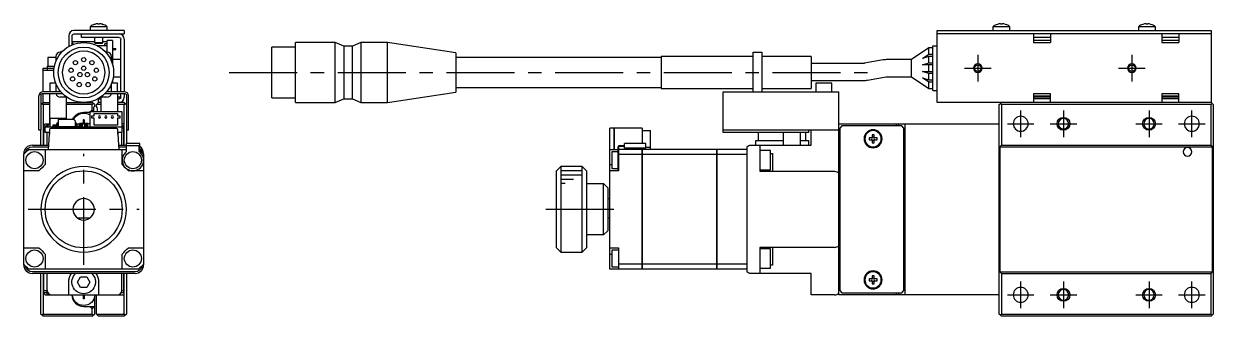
# Model space of a CAD drawing. Extents: x -1 to 586, y -8 to 203.
# Drawn here: x 308 to 586, y 73 to 141.4 of the extents above; entities that cross this region are included whole.
import ezdxf

# ---------------------------------------------------------------- set-up
doc = ezdxf.new("R2010")
doc.units = 0
doc.header["$LTSCALE"] = 0.5
doc.linetypes.add('CENTER', pattern=[50.8, 31.75, -6.35, 6.35, -6.35])
for name, color, linetype in [('MSM_CENTER', 1, 'CENTER'), ('MSM_CONTINUOUS', 7, 'CONTINUOUS'), ('MSM_NARROW', 5, 'CONTINUOUS')]:
    doc.layers.add(name, color=color, linetype=linetype)

msp = doc.modelspace()

# ---------------------------------------------------------------- linework, layer by layer
at = {"layer": 'MSM_CENTER'}
for p, q in [((531, 134.1), (531, 127.9)), ((567, 134.1), (567, 127.9)), ((527.9, 131), (534.1, 131)), ((563.9, 131), (570.1, 131)), ((356, 130), (506, 130)), ((541, 114.9), (541, 121.1)), ((551, 121.1), (551, 114.9)), ((571, 121.1), (571, 114.9)), ((581, 114.9), (581, 121.1)), ((537.9, 118), (544.1, 118)), ((547.9, 118), (554.1, 118)), ((567.9, 118), (574.1, 118)), ((577.9, 118), (584.1, 118)), ((322, 85), (322, 111)), ((309, 98), (335, 98)), ((430, 98), (448, 98)), ((541, 74.9), (541, 81.1)), ((551, 81.1), (551, 74.9)), ((571, 81.1), (571, 74.9)), ((581, 74.9), (581, 81.1)), ((537.9, 78), (544.1, 78)), ((547.9, 78), (554.1, 78)), ((567.9, 78), (574.1, 78)), ((577.9, 78), (584.1, 78))]:
    msp.add_line(p, q, dxfattribs=at)
at = {"layer": 'MSM_CONTINUOUS'}
for p, q in [((331.5, 139.8), (319.7, 139.8)), ((319.8, 139), (331.5, 139)), ((321.5, 138.2), (321.5, 139)), ((323.5, 140.7), (323.5, 139.8)), ((327.5, 140.7), (323.5, 140.7)), ((324.57, 141.26), (324.55, 141.26)), ((325.3, 141.26), (325.3, 141.39)), ((325.7, 141.26), (325.3, 141.26)), ((325.7, 141.39), (325.7, 141.26)), ((326.45, 141.26), (326.43, 141.26)), ((327.5, 139.8), (327.5, 140.7)), ((331.5, 139.8), (331.5, 139)), ((521.5, 139.8), (585.5, 139.8)), ((521.5, 123), (521.5, 139.8)), ((585.5, 139), (521.5, 139)), ((534.5, 140.7), (534.5, 139.8)), ((538.5, 140.7), (534.5, 140.7)), ((535.57, 141.26), (535.55, 141.26)), ((536.3, 141.26), (536.3, 141.39)), ((536.7, 141.26), (536.3, 141.26)), ((536.7, 141.39), (536.7, 141.26)), ((537.45, 141.26), (537.43, 141.26)), ((538.5, 139.8), (538.5, 140.7)), ((544, 139), (544, 137)), ((548, 139), (548, 137)), ((568.5, 140.7), (568.5, 139.8)), ((572.5, 140.7), (568.5, 140.7)), ((569.57, 141.26), (569.55, 141.26)), ((570.3, 141.26), (570.3, 141.39)), ((570.7, 141.26), (570.3, 141.26)), ((570.7, 141.39), (570.7, 141.26)), ((571.45, 141.26), (571.43, 141.26)), ((572.5, 139.8), (572.5, 140.7)), ((574, 139), (574, 137)), ((578, 139), (578, 137)), ((585.5, 139.8), (585.5, 123)), ((318.5, 138.6), (318.5, 136.06)), ((319.3, 136.46), (319.3, 138.5)), ((319.5, 137.25), (324.5, 137.25)), ((319.5, 136.54), (319.5, 137.25)), ((330.3, 138.2), (321.5, 138.2)), ((324.5, 138.2), (324.5, 137)), ((324.5, 137), (324.7, 136.8)), ((324.5, 137), (326.5, 137)), ((326.3, 136.8), (324.7, 136.8)), ((327.5, 136.25), (325.15, 136.25)), ((326.3, 136.8), (326.5, 137)), ((326.5, 137), (326.5, 138.2)), ((326.5, 137.25), (327.5, 137.25)), ((327.5, 136.7), (326.95, 136.7)), ((326.95, 136.25), (326.95, 136.7)), ((328.7, 137.5), (327.5, 137.5)), ((327.5, 134.75), (327.5, 137.5)), ((328.7, 137.5), (328.7, 132.03)), ((330.7, 125.5), (330.7, 137.8)), ((331.5, 137.8), (331.5, 125.5)), ((380.8, 137), (371.5, 137)), ((371.5, 123), (371.5, 137)), ((382.8, 136.15), (380.8, 137)), ((380.8, 123), (380.8, 137)), ((386.8, 137), (384.8, 136.15)), ((393, 137), (386.8, 137)), ((386.8, 137), (386.8, 123)), ((409, 134.57), (393, 137)), ((393, 123), (393, 137)), ((520.5, 136.25), (521.5, 136.25)), ((520.5, 125.75), (520.5, 136.25)), ((548, 138.2), (544, 138.2)), ((548, 137.5), (544, 137.5)), ((544, 137), (548, 137)), ((578, 138.2), (574, 138.2)), ((578, 137.5), (574, 137.5)), ((574, 137), (578, 137)), ((315.5, 133.5), (313.6, 133.5)), ((313.6, 133.5), (313.6, 131.5)), ((315.5, 133.75), (315.5, 132.6)), ((316.86, 134.75), (316.5, 134.75)), ((327.5, 134.75), (327.14, 134.75)), ((328.5, 132.6), (328.5, 133.75)), ((328.7, 135.62), (329.5, 135.62)), ((328.7, 135.37), (329.5, 135.37)), ((329.5, 135.37), (329.5, 135.62)), ((371.5, 135.95), (366, 135.95)), ((366, 124.05), (366, 135.95)), ((384.8, 136.15), (382.8, 136.15)), ((382.8, 136.15), (382.8, 123.85)), ((384.8, 123.85), (384.8, 136.15)), ((409, 134.57), (409, 125.43)), ((457, 133.5), (409, 133.5)), ((478.5, 133.75), (457, 133.75)), ((457, 133.75), (457, 126.25)), ((478.5, 125.5), (478.5, 134.75)), ((478.5, 134.75), (480.5, 134.75)), ((480.5, 134.75), (480.5, 125.5)), ((492, 133.75), (480.5, 133.75)), ((492, 133.75), (492, 126.25)), ((519.5, 135.75), (515.5, 133)), ((518.05, 133.25), (519.5, 134.25)), ((519.5, 133.75), (518.05, 133.25)), ((520.5, 135.75), (519.5, 135.75)), ((519.5, 134.25), (519.5, 135.75)), ((519.5, 134.25), (520.5, 134.25)), ((520.5, 133.75), (519.5, 133.75)), ((519.5, 132.25), (519.5, 133.75)), ((312.5, 125.5), (312.5, 131)), ((312.5, 131), (315.07, 131)), ((313.5, 131.5), (315.16, 131.5)), ((313.5, 131.5), (313.5, 130.5)), ((330.7, 133), (328.7, 133)), ((504.31, 132.13), (492, 132.13)), ((508.89, 132.92), (504.49, 132.15)), ((515.5, 133), (509.76, 133)), ((515.5, 129), (515.5, 133)), ((518.05, 131.75), (519.5, 132.25)), ((520.5, 131.75), (518.05, 131.75)), ((519.5, 132.25), (520.5, 132.25)), ((519.5, 130.25), (519.5, 131.75)), ((315.02, 130.5), (312.5, 130.5)), ((328.7, 127.97), (328.7, 127.5)), ((328.93, 129), (330.7, 129)), ((492, 128.13), (504.31, 128.13)), ((505.18, 128.21), (509.59, 128.98)), ((509.76, 129), (515.5, 129)), ((515.5, 129), (519.5, 126.25)), ((518.05, 130.25), (520.5, 130.25)), ((519.5, 129.75), (518.05, 130.25)), ((518.05, 128.75), (519.5, 128.25)), ((519.5, 127.75), (518.05, 128.75)), ((520.5, 129.75), (519.5, 129.75)), ((519.5, 128.25), (519.5, 129.75)), ((519.5, 128.25), (520.5, 128.25)), ((316.64, 125.5), (312.5, 125.5)), ((314.1, 127.5), (314.1, 125.5)), ((315.46, 127.5), (314.1, 127.5)), ((315.5, 127.4), (315.5, 125.5)), ((316.5, 125.5), (316.5, 125.67)), ((331.5, 125.5), (327.36, 125.5)), ((327.5, 125.67), (327.5, 125.5)), ((328.5, 125.5), (328.5, 127.4)), ((329.9, 127.5), (328.54, 127.5)), ((329.9, 125.5), (329.9, 127.5)), ((393, 123), (409, 125.43)), ((409, 126.5), (457, 126.5)), ((457, 126.25), (478.5, 126.25)), ((471.5, 125.5), (498.5, 125.5)), ((471.5, 116), (471.5, 125.5)), ((480.5, 126.25), (492, 126.25)), ((493.1, 127.5), (493.1, 125.5)), ((496.9, 127.5), (493.1, 127.5)), ((496.9, 125.5), (496.9, 127.5)), ((498.5, 78), (498.5, 125.5)), ((520.5, 127.75), (519.5, 127.75)), ((519.5, 126.25), (519.5, 127.75)), ((519.5, 126.25), (520.5, 126.25)), ((520.5, 125.75), (521.5, 125.75)), ((311.5, 116.5), (311.5, 124.5)), ((312, 124.8), (312, 116.5)), ((312, 122.5), (312.5, 123)), ((317.1, 125), (312.2, 125)), ((312.25, 122.75), (312.5, 122.5)), ((312.5, 123), (312.5, 125)), ((312.5, 123), (314, 123)), ((314, 122.5), (312.5, 122.5)), ((312.5, 122.5), (312.5, 113)), ((314, 125), (314, 118)), ((318.01, 124.25), (316.5, 124.25)), ((318, 119.08), (318, 124.25)), ((318, 123), (324, 123)), ((324, 122.5), (318, 122.5)), ((324.5, 122.5), (324, 123)), ((324, 122.5), (324.25, 122.75)), ((324, 121.3), (324, 122.5)), ((324.5, 122.5), (324.5, 122.06)), ((325, 122.5), (325.5, 123)), ((325, 122.06), (325, 122.5)), ((326, 122.5), (325, 122.5)), ((325.5, 123), (325.5, 123.8)), ((325.5, 123.8), (326, 123.8)), ((326, 123), (325.5, 123)), ((327.5, 124.25), (325.99, 124.25)), ((326, 124.25), (326, 120.9)), ((331.8, 125), (326.9, 125)), ((330, 120.9), (330, 125)), ((330, 124.3), (330.5, 124.3)), ((330, 123.8), (330.3, 123.8)), ((331.5, 123), (330, 123)), ((331.5, 122.5), (330, 122.5)), ((330.5, 123.85), (330.5, 124.3)), ((330.7, 124.2), (330.7, 125)), ((331.5, 125), (331.5, 124.2)), ((331.5, 123), (332, 122.5)), ((331.5, 122.5), (331.75, 122.75)), ((331.5, 113), (331.5, 122.5)), ((332, 124.8), (332, 116.5)), ((332.5, 116.5), (332.5, 124.5)), ((366, 124.05), (371.5, 124.05)), ((371.5, 123), (380.8, 123)), ((380.8, 123), (382.8, 123.85)), ((382.8, 123.85), (384.8, 123.85)), ((384.8, 123.85), (386.8, 123)), ((386.8, 123), (393, 123)), ((585.5, 123), (521.5, 123)), ((536, 122.5), (536.25, 122.75)), ((536, 73.5), (536, 122.5)), ((536.5, 123), (536.25, 122.75)), ((536.25, 122.75), (536.5, 122.5)), ((536.5, 122.5), (536.5, 113)), ((585.5, 122.5), (536.5, 122.5)), ((548, 125), (544, 125)), ((544, 125), (544, 123)), ((544, 124.5), (548, 124.5)), ((544, 124.3), (548, 124.3)), ((548, 123.8), (544, 123.8)), ((548, 123), (548, 125)), ((578, 125), (574, 125)), ((574, 125), (574, 123)), ((574, 124.5), (578, 124.5)), ((574, 124.3), (578, 124.3)), ((578, 123.8), (574, 123.8)), ((578, 123), (578, 125)), ((585.75, 122.75), (585.5, 123)), ((585.5, 122.5), (585.75, 122.75)), ((585.5, 113), (585.5, 122.5)), ((585.75, 122.75), (586, 122.5)), ((586, 122.5), (586, 73.5)), ((322, 120.7), (323.43, 120.7)), ((323.43, 120.73), (323.4, 120.7)), ((323.43, 120.9), (323.43, 117.2)), ((323.43, 120.9), (330.93, 120.9)), ((324, 121.3), (323.6, 120.9)), ((323.93, 119.85), (324.43, 119.85)), ((323.93, 119.35), (323.93, 119.85)), ((324.28, 120.9), (324, 121.3)), ((324.43, 120.4), (329.93, 120.4)), ((324.43, 119.85), (324.43, 120.4)), ((329.93, 120.4), (329.93, 119.85)), ((329.93, 119.85), (330.43, 119.85)), ((330.43, 119.85), (330.43, 119.35)), ((330.93, 120.9), (330.93, 117.2)), ((313, 118), (312.5, 117.5)), ((312.7, 113), (312.7, 117.5)), ((312.7, 117.5), (313.5, 117.5)), ((313, 117), (312.7, 117)), ((313, 118), (314, 118)), ((313, 116), (313, 117.2)), ((331, 117.2), (313, 117.2)), ((313.5, 117.2), (313.5, 118)), ((314, 118), (314.1, 118)), ((317.9, 119.2), (314.1, 119.2)), ((314.1, 119.2), (314.1, 117.2)), ((314.38, 117), (329.62, 117)), ((314.83, 117.2), (314.83, 117.75)), ((314.83, 117.75), (315.66, 117.75)), ((315.05, 117.2), (315.05, 117.43)), ((315.56, 117.43), (315.05, 117.43)), ((315.3, 117.2), (315.3, 117.43)), ((315.36, 117.2), (315.36, 117.43)), ((315.66, 117.53), (315.66, 117.86)), ((315.78, 117.2), (315.78, 117.28)), ((315.89, 117.86), (315.89, 117.53)), ((315.89, 117.75), (316.1, 117.75)), ((316.1, 118.19), (315.99, 118.19)), ((316.1, 117.96), (315.99, 117.96)), ((316.1, 117.4), (316.1, 118.98)), ((316.2, 119.08), (319.58, 119.08)), ((319.9, 117.3), (316.2, 117.3)), ((317.78, 117.2), (317.78, 117.3)), ((317.9, 119.08), (317.9, 119.2)), ((317.9, 117.2), (317.9, 117.3)), ((318.5, 117.3), (318.5, 117.2)), ((319.31, 117.2), (319.31, 117.3)), ((319.65, 119.05), (319.97, 118.73)), ((320, 118.66), (320, 117.4)), ((320.11, 118.19), (320, 118.19)), ((320.11, 117.96), (320, 117.96)), ((320, 117.75), (320.21, 117.75)), ((320, 117.63), (320.21, 117.63)), ((320.21, 117.86), (320.21, 117.53)), ((320.41, 118), (323, 118)), ((320.44, 117.53), (320.44, 117.86)), ((320.44, 117.75), (320.5, 117.75)), ((320.44, 117.63), (320.5, 117.63)), ((320.5, 117.44), (320.5, 118)), ((320.5, 117.2), (320.5, 117.2)), ((320.54, 117.43), (321.05, 117.43)), ((320.73, 117.43), (320.73, 117.2)), ((320.8, 117.43), (320.8, 117.2)), ((321.79, 118.05), (321, 118.05)), ((321, 118), (321, 118.05)), ((321, 117.43), (321, 118)), ((321, 117.75), (321.75, 117.75)), ((321, 117.63), (321.75, 117.63)), ((321.05, 117.43), (321.05, 117.2)), ((321.53, 118.05), (321.54, 118)), ((321.75, 117.2), (321.75, 118)), ((322.14, 118.9), (321.85, 118.9)), ((321.85, 118.9), (321.85, 118.11)), ((322.14, 118.37), (321.85, 118.37)), ((322.14, 118.9), (322.14, 118.11)), ((323, 118.05), (322.2, 118.05)), ((322.25, 117.2), (322.25, 118)), ((322.25, 117.75), (323, 117.75)), ((322.25, 117.63), (323, 117.63)), ((322.47, 118.05), (322.46, 118)), ((323, 118), (323, 118.05)), ((323, 117.2), (323, 118)), ((323.43, 118), (323, 118)), ((324.43, 119.35), (323.93, 119.35)), ((324.43, 117.7), (324.43, 119.35)), ((329.93, 117.7), (324.43, 117.7)), ((329.93, 119.35), (329.93, 117.7)), ((330.43, 119.35), (329.93, 119.35)), ((331.5, 118), (330.93, 118)), ((330.93, 117.5), (331.3, 117.5)), ((331, 116), (331, 117.2)), ((331.3, 117), (331, 117)), ((331.3, 117.5), (331.3, 113)), ((445, 84), (445, 117)), ((446, 117), (445, 117)), ((446, 112), (446, 117)), ((446, 116.99), (446.01, 116.99)), ((446.01, 117), (446.01, 112)), ((452.5, 117), (446.01, 117)), ((452.5, 117), (452.5, 113.4)), ((498.5, 118), (536, 118)), ((499.2, 117.5), (498.7, 117)), ((498.7, 117), (498.7, 79)), ((513.2, 117.5), (499.2, 117.5)), ((512, 117.5), (512, 118)), ((512.5, 117.5), (512.5, 118)), ((513.7, 117), (513.2, 117.5)), ((513.7, 79), (513.7, 117)), ((514, 78), (514, 118)), ((312, 116.5), (311.5, 116.5)), ((312, 113), (312, 116.5)), ((314.03, 116), (313, 116)), ((313.5, 113), (313.5, 116)), ((313.75, 112), (314.08, 116.72)), ((314, 116), (314, 115.58)), ((329.92, 116.72), (330.25, 112)), ((331, 116), (329.97, 116)), ((330, 115.58), (330, 116)), ((330.9, 113), (330.9, 116)), ((332, 116.5), (332, 113.4)), ((332.5, 116.5), (332, 116.5)), ((452.5, 116.4), (454.5, 116.4)), ((452.5, 116), (452.51, 116)), ((452.51, 116), (452.51, 113.4)), ((454.5, 112), (454.5, 116.4)), ((498.5, 116.5), (471.5, 116.5)), ((491.5, 116), (471.5, 116)), ((479, 114), (479, 113)), ((485.5, 114), (479, 114)), ((479.75, 114), (479.75, 116)), ((485.5, 116), (485.5, 113)), ((489.5, 113), (489.5, 116)), ((491.5, 114), (489.5, 114)), ((490.75, 114), (490.75, 116)), ((491.5, 116), (491.5, 116.5)), ((491.5, 113), (491.5, 114)), ((492, 113), (492, 116.5)), ((506.26, 114.74), (505.58, 114.74)), ((505.58, 114.26), (506.26, 114.26)), ((506.26, 115.42), (506.26, 114.74)), ((506.26, 114.26), (506.26, 113.58)), ((506.74, 114.74), (506.74, 115.42)), ((507.42, 114.74), (506.74, 114.74)), ((506.74, 113.58), (506.74, 114.26)), ((506.74, 114.26), (507.42, 114.26)), ((309.15, 112), (332, 112)), ((310, 113), (313.82, 113)), ((310, 112.62), (313.79, 112.62)), ((313, 112), (313, 108.5)), ((330.18, 113), (331.9, 113)), ((330.21, 112.62), (331.9, 112.62)), ((331, 108.5), (331, 112)), ((331.9, 113.4), (331.9, 112.3)), ((335.1, 113.4), (331.9, 113.4)), ((331.9, 112.3), (332, 112.3)), ((332, 111.5), (332, 112.9)), ((332, 112.9), (335, 112.9)), ((335, 111.5), (335, 112.9)), ((335, 112.3), (335.1, 112.3)), ((335.1, 112.3), (335.1, 113.4)), ((445, 112), (446.9, 112)), ((445.5, 111.5), (447, 111.5)), ((445.5, 107.5), (445.5, 111.5)), ((446.9, 107), (446.9, 112.6)), ((447, 112.6), (447, 107)), ((452.5, 112), (447, 112)), ((447.2, 112.9), (448.4, 112.9)), ((447.2, 112.8), (448.4, 112.8)), ((453.4, 113.4), (448.4, 113.4)), ((448.4, 112.3), (448.4, 113.4)), ((453.4, 112.3), (448.4, 112.3)), ((452.5, 84), (452.5, 112.3)), ((452.5, 111.99), (452.51, 111.99)), ((452.51, 112.3), (452.51, 84)), ((470, 112), (452.51, 112)), ((453.4, 112.3), (453.4, 113.4)), ((453.4, 112.5), (454.5, 112.5)), ((470, 84), (470, 112)), ((470, 111.99), (470.01, 111.99)), ((477, 112), (470.01, 112)), ((470.01, 112), (470.01, 84)), ((477, 112.62), (477, 83.38)), ((478, 113), (492, 113)), ((480, 113), (480, 106.9)), ((482.5, 111.75), (480, 111.75)), ((482.5, 107.25), (482.5, 111.75)), ((498.7, 112.5), (498.5, 112.5)), ((513.7, 112.5), (514, 112.5)), ((514, 111.75), (513.7, 111.75)), ((536.5, 113), (536.15, 112.65)), ((536.15, 112.65), (536.15, 83.35)), ((536.15, 112.65), (585.85, 112.65)), ((536.5, 113), (585.5, 113)), ((585.85, 112.65), (585.5, 113)), ((585.85, 83.35), (585.85, 112.65)), ((308, 85), (308, 111)), ((336, 111), (336, 85)), ((445, 108.5), (445.5, 108.5)), ((452.5, 110.85), (447, 110.85)), ((452.5, 110.84), (452.51, 110.84)), ((470, 110.85), (452.51, 110.85)), ((470, 110.84), (470.01, 110.84)), ((477, 110.85), (470.01, 110.85)), ((482.5, 111.08), (483, 111.08)), ((483, 111.08), (483, 106.9)), ((311.5, 107), (308, 107)), ((336, 107), (332.5, 107)), ((433.5, 108), (432.5, 107)), ((432.5, 89), (432.5, 107)), ((438.5, 108), (433.5, 108)), ((433.5, 108), (433.5, 88)), ((439.5, 107), (438.5, 108)), ((438.5, 88), (438.5, 108)), ((439.5, 107), (439.5, 89)), ((447, 107), (445, 107)), ((446.9, 107.5), (445.5, 107.5)), ((480, 107.25), (482.5, 107.25)), ((480, 106.9), (497.5, 106.9)), ((498.7, 108), (498.5, 108)), ((498.7, 107), (498.5, 107)), ((513.7, 106.25), (514, 106.25)), ((439.5, 104), (443.5, 104)), ((443.5, 92), (443.5, 104)), ((444.5, 103), (443.5, 104)), ((444.5, 103), (444.5, 93)), ((498.7, 105.5), (498.5, 105.5)), ((513.8, 103), (513.7, 103)), ((513.8, 93), (513.8, 103)), ((514, 102.8), (513.8, 103)), ((444.5, 100.5), (445, 100.5)), ((320.5, 96), (323.5, 96)), ((444.5, 96), (445, 96)), ((443.5, 92), (439.5, 92)), ((443.5, 92), (444.5, 93)), ((513.7, 93), (513.8, 93)), ((513.8, 93), (514, 93.2)), ((308, 89), (311.5, 89)), ((332.5, 89), (336, 89)), ((432.5, 89), (433.5, 88)), ((438.5, 88), (439.5, 89)), ((445, 89), (447, 89)), ((447, 89), (447, 84)), ((480, 89.1), (480, 83)), ((497.5, 89.1), (480, 89.1)), ((483, 89.1), (483, 84.92)), ((498.5, 90.5), (498.7, 90.5)), ((498.7, 89), (498.5, 89)), ((514, 89.75), (513.7, 89.75)), ((313, 87.5), (313, 84)), ((331, 84), (331, 87.5)), ((433.5, 88), (438.5, 88)), ((445, 87.5), (445.5, 87.5)), ((445.5, 84.5), (445.5, 88.5)), ((445.5, 88.5), (447, 88.5)), ((482.5, 88.75), (480, 88.75)), ((482.5, 84.25), (482.5, 88.75)), ((498.5, 88), (498.7, 88)), ((334.85, 84), (309.15, 84)), ((452.5, 84), (445, 84)), ((447, 84.5), (445.5, 84.5)), ((452.5, 85.15), (447, 85.15)), ((452.5, 85.16), (452.51, 85.16)), ((452.5, 84.01), (452.51, 84.01)), ((470, 85.15), (452.51, 85.15)), ((470, 84), (452.51, 84)), ((470, 85.16), (470.01, 85.16)), ((470, 84.01), (470.01, 84.01)), ((477, 85.15), (470.01, 85.15)), ((477, 84), (470.01, 84)), ((480, 84.25), (482.5, 84.25)), ((483, 84.92), (482.5, 84.92)), ((498.5, 83.5), (498.7, 83.5)), ((513.7, 84.25), (514, 84.25)), ((514, 83.5), (513.7, 83.5)), ((334, 83.38), (310, 83.38)), ((334, 83), (310, 83)), ((312, 73.5), (312, 83)), ((312.5, 83), (312.5, 73.5)), ((312.7, 78.5), (312.7, 83)), ((313.5, 79), (313.5, 83)), ((318.5, 78), (318.5, 81)), ((320.56, 81), (321.28, 82.25)), ((321.28, 79.75), (320.56, 81)), ((321.28, 82.25), (322.72, 82.25)), ((322.72, 82.25), (323.44, 81)), ((323.44, 81), (322.72, 79.75)), ((325.5, 81), (325.5, 78)), ((330.9, 79), (330.9, 83)), ((331.3, 83), (331.3, 78.5)), ((331.5, 73.5), (331.5, 83)), ((332, 83), (332, 73.5)), ((492, 83), (478, 83)), ((492, 78), (492, 83)), ((506.26, 81.74), (505.58, 81.74)), ((505.58, 81.26), (506.26, 81.26)), ((506.26, 82.42), (506.26, 81.74)), ((506.26, 81.26), (506.26, 80.58)), ((506.74, 81.74), (506.74, 82.42)), ((507.42, 81.74), (506.74, 81.74)), ((506.74, 80.58), (506.74, 81.26)), ((506.74, 81.26), (507.42, 81.26)), ((536.15, 83.35), (536.5, 83)), ((536.15, 83.35), (585.85, 83.35)), ((536.5, 83), (536.5, 73.5)), ((536.5, 83), (585.5, 83)), ((585.5, 83), (585.85, 83.35)), ((585.5, 73.5), (585.5, 83)), ((312.5, 78.5), (313, 78)), ((312.7, 79), (313.5, 79)), ((313.5, 78.5), (312.7, 78.5)), ((313, 78), (331.5, 78)), ((313.5, 78), (313.5, 79)), ((321, 77.95), (321, 78)), ((321.79, 77.95), (321, 77.95)), ((322.72, 79.75), (321.28, 79.75)), ((321.54, 78), (321.53, 77.95)), ((321.85, 77.89), (321.85, 77.1)), ((322.14, 77.89), (322.14, 77.1)), ((323, 77.95), (322.2, 77.95)), ((322.46, 78), (322.47, 77.95)), ((323, 77.95), (323, 78)), ((325, 73.5), (325, 78)), ((330.5, 78), (330.5, 78.2)), ((331.3, 78.5), (330.77, 78.5)), ((330.9, 79), (331.3, 79)), ((497.5, 78), (492, 78)), ((536, 78), (498.5, 78)), ((498.7, 79), (499.2, 78.5)), ((499.2, 78.5), (513.2, 78.5)), ((512, 78), (512, 78.5)), ((512.5, 78), (512.5, 78.5)), ((513.2, 78.5), (513.7, 79)), ((321.85, 77.63), (322.14, 77.63)), ((322.14, 77.1), (321.85, 77.1)), ((322, 75.3), (324.5, 75.3)), ((323.4, 75.3), (324, 74.7)), ((324, 74.7), (324.42, 75.3)), ((324.5, 77.39), (324.5, 73.5)), ((312.5, 73), (312, 73.5)), ((312.5, 73.5), (312.25, 73.25)), ((312.5, 73.5), (324, 73.5)), ((324, 73), (312.5, 73)), ((324, 73.5), (324, 74.7)), ((324.25, 73.25), (324, 73.5)), ((324, 73), (324.5, 73.5)), ((325, 73.5), (331.5, 73.5)), ((325.5, 73), (325, 73.5)), ((331.5, 73), (325.5, 73)), ((332, 73.5), (331.5, 73)), ((331.75, 73.25), (331.5, 73.5)), ((536.25, 73.25), (536, 73.5)), ((536.5, 73.5), (536.25, 73.25)), ((536.25, 73.25), (536.5, 73)), ((536.5, 73.5), (585.5, 73.5)), ((585.5, 73), (536.5, 73)), ((585.75, 73.25), (585.5, 73.5)), ((585.5, 73), (585.75, 73.25)), ((586, 73.5), (585.75, 73.25))]:
    msp.add_line(p, q, dxfattribs=at)
for centre, radius in [((322, 130), 7), ((322, 130), 5.95), ((322, 133), 0.5), ((319.05, 130.52), 0.5), ((320.07, 132.3), 0.5), ((322, 131), 0.5), ((323.93, 132.3), 0.5), ((324.95, 130.52), 0.5), ((531, 131), 0.783), ((567, 131), 0.783), ((319.4, 128.5), 0.5), ((321.13, 129.5), 0.5), ((322.87, 129.5), 0.5), ((324.6, 128.5), 0.5), ((320.97, 127.18), 0.5), ((323.03, 127.18), 0.5), ((310.5, 109.5), 2), ((333.5, 109.5), 2), ((322, 98), 9), ((310.5, 86.5), 2), ((333.5, 86.5), 2)]:
    msp.add_circle(centre, radius, dxfattribs=at)
at = {"layer": 'MSM_CONTINUOUS', "extrusion": (0, 0, -1)}
for centre, radius in [((-322, 130), 5), ((-325.68, 119.6), 0.25), ((-327.18, 119.6), 0.25), ((-328.68, 119.6), 0.25), ((-541, 118), 1.75), ((-581, 118), 1.75), ((-551, 118), 1.23), ((-571, 118), 1.23), ((-506.5, 114.5), 2.1), ((-506.5, 114.5), 1.9), ((-580, 111.45), 1.02), ((-322, 98), 10), ((-322, 98), 2.5), ((-506.5, 81.5), 2.1), ((-506.5, 81.5), 1.9), ((-541, 78), 1.75), ((-551, 78), 1.23), ((-571, 78), 1.23), ((-581, 78), 1.75)]:
    msp.add_circle(centre, radius, dxfattribs=at)
at = {"layer": 'MSM_CONTINUOUS'}
for centre, radius, start, end in [((319.7, 138.6), 1.2, 90, 180), ((325.5, 138.2), 3.2, 107.27, 128.6822), ((325.5, 138.2), 3.19, 93.5904, 106.9053), ((325.5, 138.2), 3.19, 73.0947, 86.4096), ((325.5, 138.2), 3.2, 51.3178, 72.73), ((330.3, 137.8), 1.2, 0, 90), ((536.5, 138.2), 3.2, 107.27, 128.6822), ((536.5, 138.2), 3.19, 93.5904, 106.9053), ((536.5, 138.2), 3.19, 73.0947, 86.4096), ((536.5, 138.2), 3.2, 51.3178, 72.73), ((570.5, 138.2), 3.2, 107.27, 128.6822), ((570.5, 138.2), 3.19, 93.5904, 106.9053), ((570.5, 138.2), 3.19, 73.0947, 86.4096), ((570.5, 138.2), 3.2, 51.3178, 72.73), ((316.5, 133.75), 1, 90, 180), ((327.5, 133.75), 1, 0, 90), ((509.76, 128), 5, 90, 100), ((504.31, 133.13), 5, 270, 280), ((312.5, 124.5), 1, 90, 180), ((331.5, 124.5), 1, 0, 90), ((316.5, 125.25), 1, 194.4775, 270), ((327.5, 125.25), 1, 270, 345.5225), ((330.3, 124.2), 1.2, 270, 0), ((325.25, 121.4), 1, 138.5904, 210), ((324.25, 121.4), 1, 330, 41.4096), ((314.5, 117), 1, 113.5781, 168.463), ((315.56, 117.53), 0.33, 270, 0), ((315.99, 117.86), 0.33, 90, 180), ((316.2, 118.98), 0.1, 90, 180), ((316.2, 117.4), 0.1, 180, 270), ((319.58, 118.98), 0.1, 45, 90), ((319.9, 117.4), 0.1, 270, 0), ((319.9, 118.66), 0.1, 0, 45), ((320.11, 117.86), 0.33, 0, 90), ((320.54, 117.53), 0.33, 180, 270), ((506.5, 114.5), 0.95, 165.3667, 194.6333), ((506.5, 114.5), 0.365, 138.8496, 221.1504), ((506.5, 114.5), 0.95, 75.3667, 104.6333), ((506.5, 114.5), 0.365, 48.8496, 131.1504), ((506.5, 114.5), 0.365, 228.8496, 311.1504), ((506.5, 114.5), 0.365, 318.8496, 41.1504), ((506.5, 114.5), 0.95, 345.3667, 14.6333), ((310, 111), 2, 90, 180), ((333.5, 109.5), 2.5, 126.8699, 53.1301), ((334, 111), 2, 0, 56.633), ((447.2, 112.6), 0.3, 90, 180), ((506.5, 114.5), 0.95, 255.3667, 284.6333), ((497.5, 90.6), 1.5, 270, 311.8103), ((310, 85), 2, 180, 270), ((334, 85), 2, 270, 0), ((506.5, 81.5), 0.95, 165.3667, 194.6333), ((506.5, 81.5), 0.365, 138.8496, 221.1504), ((506.5, 81.5), 0.95, 75.3667, 104.6333), ((506.5, 81.5), 0.365, 48.8496, 131.1504), ((506.5, 81.5), 0.365, 228.8496, 311.1504), ((506.5, 81.5), 0.365, 318.8496, 41.1504), ((506.5, 81.5), 0.95, 345.3667, 14.6333), ((314.5, 79), 1, 180, 270), ((322, 78.1), 2.8, 182.0467, 270), ((329.9, 79), 1, 270, 0), ((497.5, 79.5), 1.5, 270, 311.8103), ((506.5, 81.5), 0.95, 255.3667, 284.6333)]:
    msp.add_arc(centre, radius, start, end, dxfattribs=at)
at = {"layer": 'MSM_CONTINUOUS', "extrusion": (0, 0, -1)}
for centre, radius, start, end in [((-319.8, 138.5), 0.5, 0, 90), ((-330.3, 137.8), 0.4, 90, 180), ((-504.31, 133.13), 1, 260, 270), ((-509.76, 128), 1, 80, 90), ((-312.2, 124.8), 0.2, 0, 90), ((-330.3, 124.2), 0.4, 180, 270), ((-331.8, 124.8), 0.2, 90, 180), ((-322, 117.9), 2.8, 24.9248, 90), ((-322, 117.9), 2.6, 25.911, 123.2353), ((-314.38, 116.7), 0.3, 4, 90), ((-315.56, 117.53), 0.1, 180, 270), ((-315.99, 117.86), 0.1, 0, 90), ((-320.11, 117.86), 0.1, 90, 180), ((-320.54, 117.53), 0.1, 270, 0), ((-321.79, 118.11), 0.06, 180, 270), ((-322.2, 118.11), 0.06, 270, 0), ((-329.62, 116.7), 0.3, 90, 176), ((-322, 98), 19, 42.5369, 47.4631), ((-310, 111), 1.62, 9.7265, 90), ((-334, 111), 1.62, 128.1727, 170.2735), ((-322, 98), 19, 133.1736, 137.4631), ((-447.2, 112.6), 0.2, 0, 90), ((-478, 111.5), 1.5, 48.1897, 90), ((-298.84, 121.16), 19, 221.7998, 228.2002), ((-345.16, 121.16), 19, 311.7998, 318.2002), ((-497.5, 105.4), 1.5, 90, 131.8103), ((-298.84, 74.84), 19, 131.7998, 138.2002), ((-345.16, 74.84), 19, 41.7998, 48.2002), ((-322, 98), 19, 312.5369, 317.4631), ((-310, 85), 1.62, 270, 350.2735), ((-334, 85), 1.62, 189.7265, 270), ((-322, 98), 19, 222.5369, 227.4631), ((-322, 81), 3.5, 0, 34.8499), ((-322, 81), 2.75, 133.3418, 46.6582), ((-322, 81), 3.5, 145.1501, 180), ((-478, 84.5), 1.5, 270, 311.8103), ((-322, 78.1), 2.6, 182.2042, 357.7958), ((-321.79, 77.89), 0.06, 90, 180), ((-322.2, 77.89), 0.06, 0, 90)]:
    msp.add_arc(centre, radius, start, end, dxfattribs=at)
at = {"layer": 'MSM_NARROW'}
for p, q in [((438.5, 107), (433.5, 107)), ((438.5, 106), (433.5, 106)), ((436.5, 105), (433.5, 105)), ((434.5, 104), (433.5, 104))]:
    msp.add_line(p, q, dxfattribs=at)
at = {"layer": 'MSM_NARROW', "extrusion": (0, 0, -1)}
for centre in [(-531, 131), (-567, 131)]:
    msp.add_circle(centre, 1, dxfattribs=at)
at = {"layer": 'MSM_NARROW'}
for centre in [(551, 118), (571, 118), (551, 78), (571, 78)]:
    msp.add_circle(centre, 1.5, dxfattribs=at)

doc.saveas('drawing.dxf')
